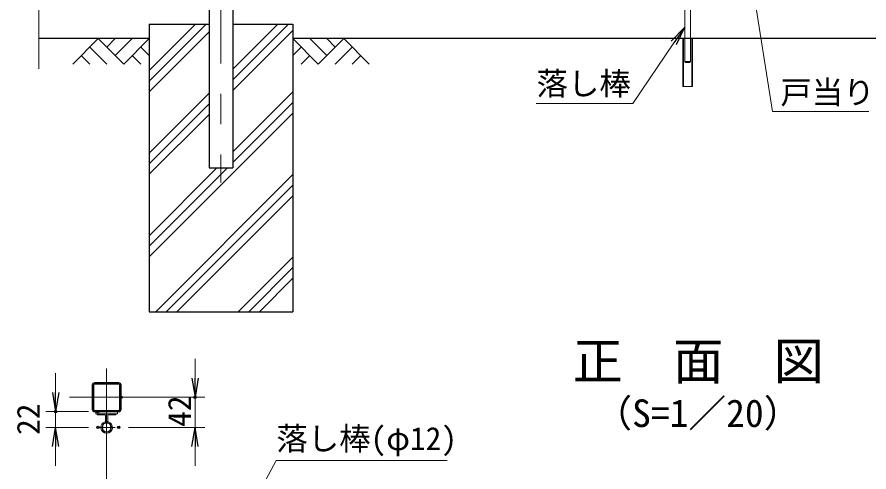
# Model space of a CAD drawing. Units: millimetres, scale not verified. Extents: x -4200 to 4200, y -2970 to 2970.
# Drawn here: x -95 to 1685, y -1541 to -592 of the extents above; entities that cross this region are included whole.
import ezdxf
from ezdxf.enums import TextEntityAlignment as Align

# ---------------------------------------------------------------- set-up
doc = ezdxf.new("R2010")
doc.units = ezdxf.units.MM
doc.header["$LTSCALE"] = 10
doc.header["$PDMODE"] = 32
doc.header["$PDSIZE"] = 5
doc.linetypes.add('USER2', pattern=[50.8, 31.75, -6.35, 6.35, -6.35])
for name, color, linetype, lineweight in [('0-0_D-TTL-TXT', 7, 'Continuous', 25), ('0-1_D-DCR-HCH', 7, 'Continuous', 13), ('0-2_D-STR1', 1, 'Continuous', 25), ('0-3_D-STR2', 7, 'Continuous', 13), ('0-4_D-BMK', 2, 'USER2', 13), ('0-5_D-STR3', 3, 'Continuous', 13), ('0-6_D-STR4', 7, 'Continuous', 25), ('0-7_D-STR-DIM', 7, 'Continuous', 13), ('0-8_0', 7, 'Continuous', 25), ('0-9_Defpoints', 6, 'Continuous', 25), ('0-A_D-STR-TXT', 7, 'Continuous', 25), ('0-B_D-BGD', 7, 'Continuous', 25)]:
    doc.layers.add(name, color=color, linetype=linetype, lineweight=lineweight)
doc.styles.add('ＭＳ ゴシック', font='')
doc.styles.get('ＭＳ ゴシック').set_extended_font_data('MS Gothic')

# ---------------------------------------------------------------- blocks, each defined once
blk = doc.blocks.new('U6')
at = {"layer": '0-5_D-STR3'}
for p, q in [((9080, 300), (9080, -780.2)), ((9200, 300), (9200, -780.2)), ((9040, -1300), (9040, -300)), ((9040, -300), (9240, -300)), ((9052, -1300), (9052, -300)), ((9228, -1300), (9228, -300)), ((9240, -1300), (9240, -300)), ((9080, -780.2), (9100, -800.2)), ((9080, -780.2), (9200, -780.2)), ((9180, -800.2), (9100, -800.2)), ((9180, -800.2), (9100, -800.2)), ((9180, -800.2), (9200, -780.2)), ((9240, -1300), (9040, -1300))]:
    blk.add_line(p, q, dxfattribs=at)
blk = doc.blocks.new('_Open')
at = {"layer": '0-8_0'}
blk.add_line((-10, 1.667), (0, 0), dxfattribs=at)
blk.add_lwpolyline([(-10, -1.667), (0, 0), (-10, 0)], dxfattribs=at)

msp = doc.modelspace()

# ---------------------------------------------------------------- linework, layer by layer
at = {"layer": '0-1_D-DCR-HCH'}
for p, q in [((180.78, -725.82), (299.59, -607.01)), ((180.78, -703.72), (277.49, -607.01)), ((180.78, -747.91), (305.78, -622.91)), ((355.78, -723.13), (471.9, -607.01)), ((355.78, -701.03), (449.8, -607.01)), ((355.78, -745.22), (480.78, -620.22)), ((74.36, -637.01), (21.15, -690.22)), ((74.36, -637.01), (127.57, -690.22)), ((92.1, -654.75), (109.83, -637.01)), ((109.83, -672.49), (145.31, -637.01)), ((127.57, -690.22), (180.78, -637.01)), ((534, -690.22), (480.78, -637.01)), ((551.73, -672.49), (516.26, -637.01)), ((587.21, -637.01), (534, -690.22)), ((569.56, -654.84), (551.73, -637.01)), ((587.21, -637.01), (640.42, -690.22)), ((56.62, -654.75), (92.26, -690.22)), ((163.04, -654.75), (180.78, -672.4)), ((498.52, -654.75), (480.78, -672.4)), ((604.94, -654.75), (569.31, -690.22)), ((38.88, -672.49), (56.7, -690.22)), ((145.31, -672.49), (163.13, -690.22)), ((516.26, -672.49), (498.44, -690.22)), ((622.68, -672.49), (604.86, -690.22)), ((180.78, -876.03), (305.78, -751.03)), ((355.78, -873.34), (480.78, -748.34)), ((180.78, -898.13), (305.78, -773.13)), ((355.78, -895.44), (480.78, -770.44)), ((180.78, -1092.54), (480.78, -792.54)), ((180.78, -920.22), (305.78, -795.22)), ((180.78, -1070.44), (344.21, -907.01)), ((180.78, -1048.34), (322.11, -907.01)), ((194.43, -1207.01), (480.78, -920.65)), ((216.52, -1207.01), (480.78, -942.75)), ((238.62, -1207.01), (480.78, -964.85)), ((366.74, -1207.01), (480.78, -1092.97)), ((388.84, -1207.01), (480.78, -1115.06)), ((410.93, -1207.01), (480.78, -1137.16))]:
    msp.add_line(p, q, dxfattribs=at)
at = {"layer": '0-2_D-STR1'}
for p, q in [((305.78, -447.51), (305.78, -907.01)), ((355.78, -447.51), (355.78, -907.01)), ((305.78, -907.01), (355.78, -907.01)), ((61.84, -1360.4), (61.84, -1410.8)), ((64.24, -1360.4), (64.24, -1410.8)), ((117.04, -1355.6), (66.64, -1355.6)), ((117.04, -1358), (66.64, -1358)), ((119.44, -1410.8), (119.44, -1360.4)), ((121.84, -1410.8), (121.84, -1360.4)), ((66.64, -1413.2), (117.04, -1413.2)), ((66.64, -1415.6), (117.04, -1415.6))]:
    msp.add_line(p, q, dxfattribs=at)
for centre, radius, start, end in [((66.64, -1360.4), 4.8, 90, 180), ((66.64, -1360.4), 2.4, 90, 180), ((117.04, -1360.4), 4.8, 0, 90), ((117.04, -1360.4), 2.4, 0, 90), ((66.64, -1410.8), 4.8, 180, 270), ((66.64, -1410.8), 2.4, 180, 270), ((117.04, -1410.8), 4.8, 270, 0), ((117.04, -1410.8), 2.4, 270, 0)]:
    msp.add_arc(centre, radius, start, end, dxfattribs=at)
at = {"layer": '0-3_D-STR2'}
msp.add_line((-49.9, -700.01), (-49.9, 262.84), dxfattribs=at)
at = {"layer": '0-4_D-BMK'}
for p, q in [((330.78, 1152.77), (330.78, -937.01)), ((91.84, -1325.78), (91.84, -2102.12)), ((169.3, -1385.6), (14.38, -1385.6)), ((91.84, -1466.28), (91.84, -1407.77)), ((74.02, -1448.45), (109.67, -1448.45))]:
    msp.add_line(p, q, dxfattribs=at)
at = {"layer": '0-5_D-STR3'}
for p, q in [((69.34, -1415.6), (114.34, -1415.6)), ((69.34, -1420.1), (69.34, -1415.6)), ((69.34, -1420.1), (114.34, -1420.1)), ((72.09, -1422.5), (72.09, -1420.1)), ((72.34, -1422.5), (88.24, -1422.5)), ((77.59, -1422.5), (88.24, -1422.5)), ((89.44, -1435.6), (89.44, -1423.7)), ((91.84, -1435.6), (91.84, -1423.7)), ((94.24, -1435.6), (94.24, -1423.7)), ((95.44, -1422.5), (111.34, -1422.5)), ((111.34, -1422.5), (111.34, -1420.1)), ((114.34, -1420.1), (114.34, -1415.6))]:
    msp.add_line(p, q, dxfattribs=at)
msp.add_circle((91.84, -1448.45), 9, dxfattribs=at)
for centre, radius, start, end in [((88.24, -1423.7), 3.6, 0, 90), ((88.24, -1423.7), 1.2, 0, 90), ((95.44, -1423.7), 3.6, 90, 180), ((95.44, -1423.7), 1.2, 90, 180), ((91.84, -1448.45), 12.15, 105.64421, 74.35579), ((91.84, -1448.45), 9.75, 105.64421, 74.35579), ((88.24, -1435.6), 1.2, 285.64421, 0), ((88.24, -1435.6), 3.6, 285.64421, 0), ((95.44, -1435.6), 3.6, 180, 254.35579), ((95.44, -1435.6), 1.2, 180, 254.35579)]:
    msp.add_arc(centre, radius, start, end, dxfattribs=at)
at = {"layer": '0-6_D-STR4'}
for p, q in [((180.78, -607.01), (305.78, -607.01)), ((180.78, -607.01), (180.78, -1207.01)), ((355.78, -607.01), (480.78, -607.01)), ((480.78, -607.01), (480.78, -1207.01)), ((180.78, -1207.01), (480.78, -1207.01))]:
    msp.add_line(p, q, dxfattribs=at)
at = {"layer": '0-7_D-STR-DIM'}
for p, q in [((276.66, -1345.6), (276.66, -1305.6)), ((-14.94, -1375.6), (-14.94, -1335.6)), ((141.84, -1385.6), (296.66, -1385.6)), ((276.66, -1448.45), (276.66, -1385.6)), ((54.02, -1415.6), (-34.94, -1415.6)), ((-14.94, -1448.45), (-14.94, -1415.6)), ((54.02, -1448.45), (-34.94, -1448.45)), ((137.17, -1448.45), (296.66, -1448.45)), ((-14.94, -1488.45), (-14.94, -1528.45)), ((276.66, -1488.45), (276.66, -1528.45))]:
    msp.add_line(p, q, dxfattribs=at)
at = {"layer": '0-9_Defpoints'}
for p in [(121.84, -1385.6), (276.66, -1385.6), (-14.94, -1415.6), (74.02, -1415.6), (74.02, -1448.45), (117.17, -1448.45)]:
    msp.add_point(p, dxfattribs=at)
at = {"layer": '0-A_D-STR-TXT', "lineweight": 13}
for points in [[(1684.48, -789.45), (1483.42, -789.45), (1337.03, 136.48)], [(989.6, -772.5), (1191.08, -772.5), (1277.28, -645.84)], [(803.53, -1517.83), (446.35, -1517.83), (324.09, -1745.45)]]:
    msp.add_lwpolyline(points, dxfattribs=at)
at = {"layer": '0-B_D-BGD'}
for p, q in [((180.78, -637.01), (-49.9, -637.01)), ((2180.78, -637.01), (480.78, -637.01))]:
    msp.add_line(p, q, dxfattribs=at)

# ---------------------------------------------------------------- block references
at = {"layer": '0-7_D-STR-DIM', "xscale": 0.1, "yscale": 0.1}
msp.add_blockref('U6', (391.78, -607.01), dxfattribs=at)
at = {"layer": '0-7_D-STR-DIM', "xscale": 4, "yscale": 4}
for p, rotation in [((276.66, -1385.6), 270), ((-14.94, -1415.6), 270), ((-14.94, -1448.45), 90), ((276.66, -1448.45), 90)]:
    msp.add_blockref('_Open', p, dxfattribs=dict(at, rotation=rotation))
at = {"layer": '0-A_D-STR-TXT', "xscale": 4, "yscale": 4, "rotation": 55.76294}
msp.add_blockref('_Open', (1299.78, -612.77), dxfattribs=at)

# ---------------------------------------------------------------- texts
at = {"layer": '0-0_D-TTL-TXT', "style": 'ＭＳ ゴシック'}
for s, height, p in [('正\u3000面\u3000図', 76.98, (1065.69, -1371.84)), ('（S=1／20）', 57.7, (1111.17, -1465.03))]:
    msp.add_text(s, height=height, dxfattribs=at).set_placement(p, align=Align.BOTTOM_LEFT)
at = {"layer": '0-7_D-STR-DIM', "style": 'ＭＳ ゴシック'}
for s, p in [('42', (282.33, -1447.38)), ('22', (-33.45, -1464.25))]:
    msp.add_text(s, height=48.09, rotation=90, dxfattribs=at).set_placement(p, align=Align.BOTTOM_LEFT)
at = {"layer": '0-A_D-STR-TXT', "style": 'ＭＳ ゴシック'}
for s, p in [('落し棒', (990.25, -769.15)), ('戸当り', (1499.88, -787.41)), ('落し棒(φ12)', (446.53, -1510.28))]:
    msp.add_text(s, height=48.09, dxfattribs=at).set_placement(p, align=Align.BOTTOM_LEFT)

doc.saveas('drawing.dxf')
